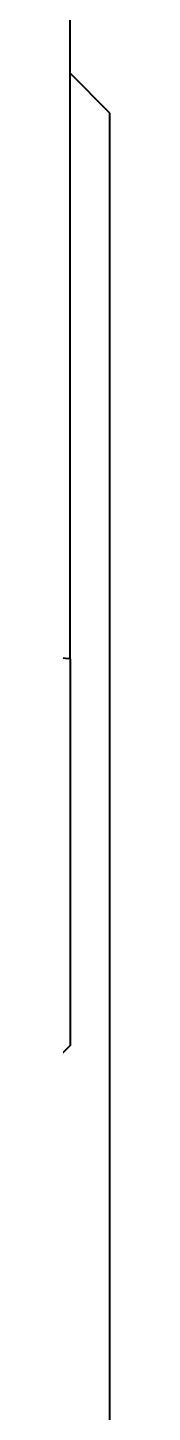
# Model space of a CAD drawing. Header units: millimetres. Extents: x 15 to 415, y 5 to 292.
# Drawn here: x 148.054 to 148.145, y 98.404 to 101.566 of the extents above; entities that cross this region are included whole.
import ezdxf

# ---------------------------------------------------------------- set-up
doc = ezdxf.new("R2010")
doc.units = ezdxf.units.MM
doc.layers.add('Geometries', color=7, linetype='Continuous')

msp = doc.modelspace()

# ---------------------------------------------------------------- linework, layer by layer
at = {"layer": 'Geometries', "linetype": 'Continuous', "lineweight": 40}
for p, q in [((148.0539, 101.4625), (148.0539, 101.7548)), ((148.1451, 101.3712), (148.0539, 101.4625)), ((148.0539, 100.125), (148.0539, 101.4625)), ((148.1451, 97.0517), (148.1451, 101.3712)), ((148.0539, 100.125), (147.6214, 100.1554)), ((148.0539, 100.125), (148.0539, 99.2414)), ((148.0539, 99.2414), (147.6053, 98.7928))]:
    msp.add_line(p, q, dxfattribs=at)

doc.saveas('drawing.dxf')
